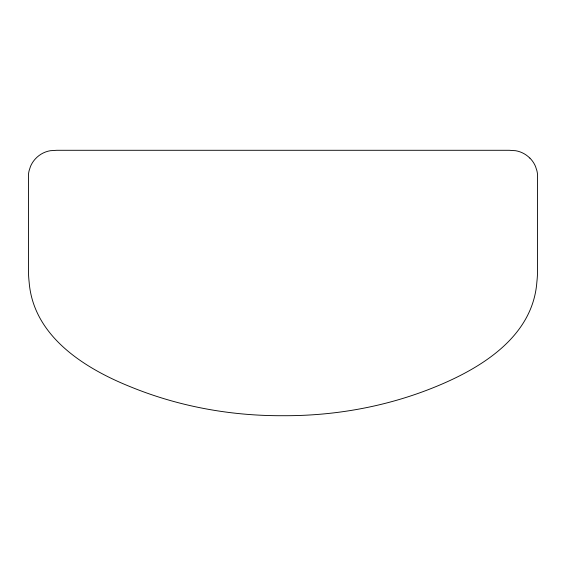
<?xml version="1.0" encoding="UTF-8"?>
<svg xmlns="http://www.w3.org/2000/svg" width="566" height="566" viewBox="0 0 566 566"><rect width="100%" height="100%" fill="white"/><g stroke="black" fill="none" stroke-linecap="round" stroke-linejoin="round"><path stroke-width="0.85" d="M529.868 158.077A26.262 26.262 0 0 1 535.542 166.496L536.922 170.819A28.555 28.555 0 0 1 537.495 174.172L537.523 272.968A119.836 119.836 0 0 1 536.865 282.059C532.726 337.364 480.074 368.82 433.853 387.462C386.076 406.742 334.471 415.975 283 415.706C231.154 415.982 179.16 406.607 131.093 387.038C85.105 368.685 33.387 336.629 29.135 282.059A119.836 119.836 0 0 1 28.477 272.968L28.505 174.172A28.555 28.555 0 0 1 29.078 170.819L30.465 166.503A26.262 26.262 0 0 1 35.347 158.897A26.128 26.128 0 0 1 50.289 150.719L56.749 150.294L509.251 150.294L515.711 150.726A26.128 26.128 0 0 1 529.833 158.112"/></g></svg>
